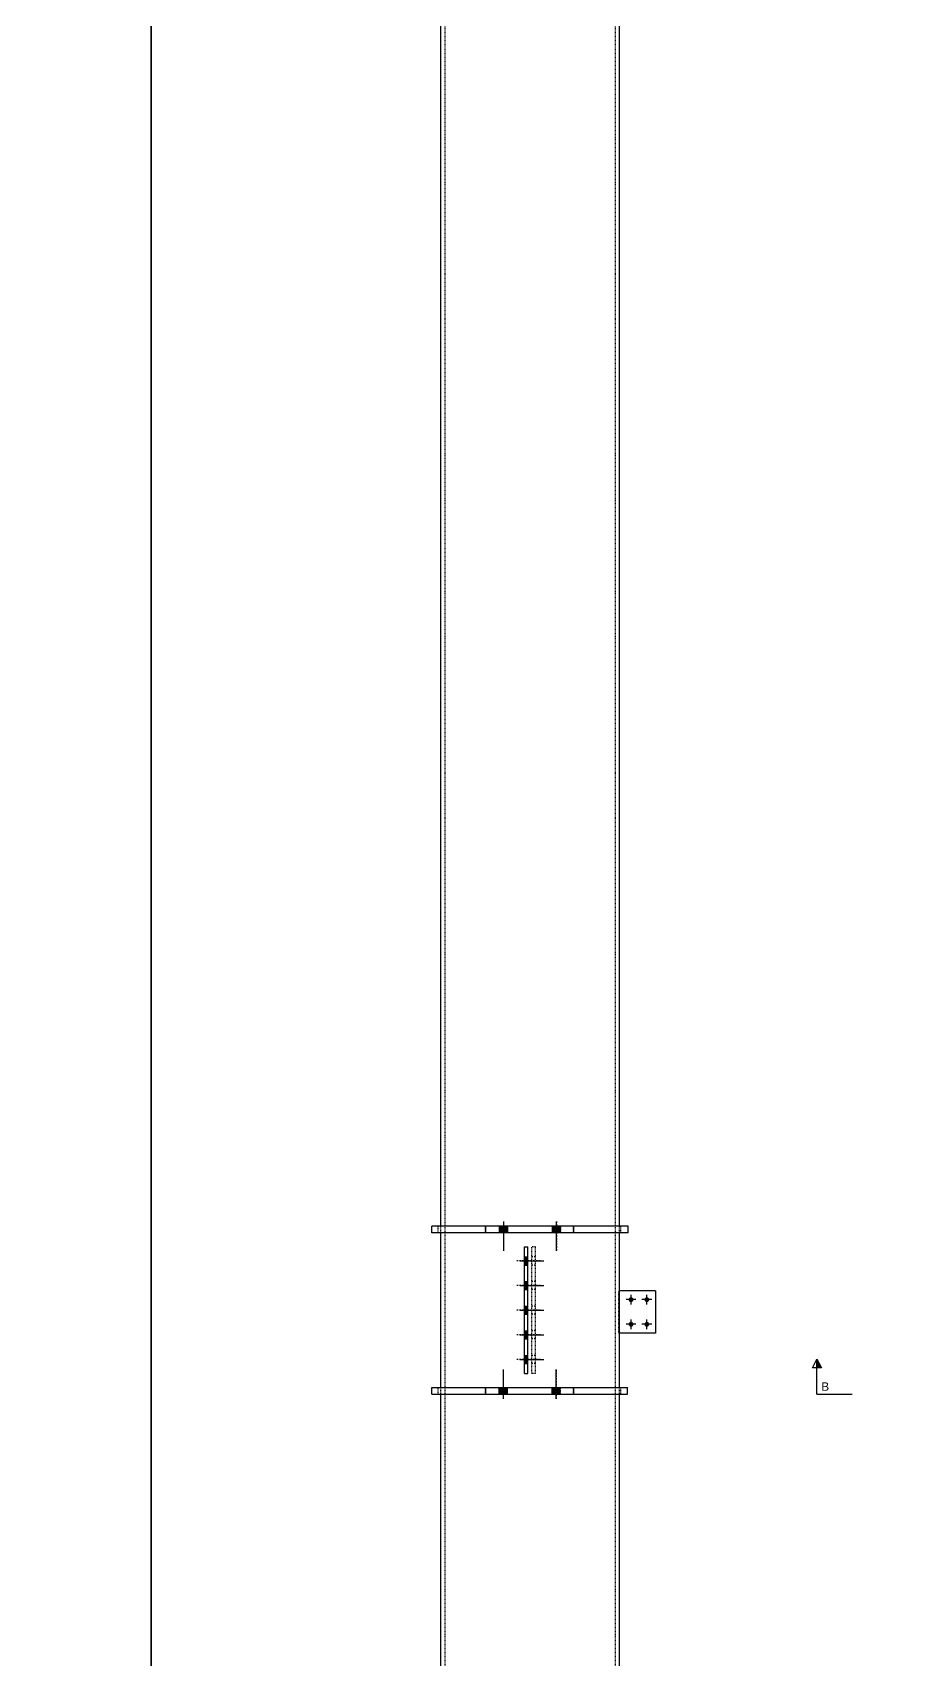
# Model space of a CAD drawing. Header units: millimetres. Extents: x 15962 to 71432, y 9666 to 72266.
# Drawn here: x 39309 to 41754, y 33175 to 37801 of the extents above; entities that cross this region are included whole.
import ezdxf

# ---------------------------------------------------------------- set-up
doc = ezdxf.new("R2010")
doc.units = ezdxf.units.MM
doc.header["$LTSCALE"] = 2
doc.linetypes.add('DXK_LINE_DOT1', pattern=[1.8814, 0.9407, -0.9407])
doc.linetypes.add('DXK_LINE_DOT2', pattern=[3.9198, 1.9599, -1.9599])
doc.styles.add('Arial', font='arial.ttf', dxfattribs={"height": 0.2})

msp = doc.modelspace()

# ---------------------------------------------------------------- hatches: boundary and pattern name
at = {"linetype": 'Continuous'}
for color, points in [(3, [(40659.1797, 34407.288), (40636.1797, 34407.288), (40636.1797, 34388.288), (40659.1797, 34388.288)]), (3, [(40659.1851, 34407.288), (40636.1851, 34407.288), (40636.1851, 34388.288), (40659.1851, 34388.288)]), (3, [(40659.1904, 34407.288), (40636.1904, 34407.288), (40636.1904, 34388.288), (40659.1904, 34388.288)]), (3, [(40659.1958, 34407.288), (40636.1958, 34407.288), (40636.1958, 34388.288), (40659.1958, 34388.288)]), (3, [(40659.2011, 34407.288), (40636.2011, 34407.288), (40636.2011, 34388.288), (40659.2011, 34388.288)]), (3, [(40659.2065, 34407.288), (40636.2065, 34407.288), (40636.2065, 34388.288), (40659.2065, 34388.288)]), (3, [(40659.2118, 34407.288), (40636.2118, 34407.288), (40636.2118, 34388.288), (40659.2118, 34388.288)]), (3, [(40659.2172, 34407.288), (40636.2172, 34407.288), (40636.2172, 34388.288), (40659.2172, 34388.288)]), (3, [(40659.2225, 34407.288), (40636.2225, 34407.288), (40636.2225, 34388.288), (40659.2225, 34388.288)]), (3, [(40659.2279, 34407.288), (40636.2279, 34407.288), (40636.2279, 34388.288), (40659.2279, 34388.288)]), (3, [(40809.1797, 34407.288), (40786.1797, 34407.288), (40786.1797, 34388.288), (40809.1797, 34388.288)]), (3, [(40809.1851, 34407.288), (40786.1851, 34407.288), (40786.1851, 34388.288), (40809.1851, 34388.288)]), (3, [(40809.1904, 34407.288), (40786.1904, 34407.288), (40786.1904, 34388.288), (40809.1904, 34388.288)]), (3, [(40809.1958, 34407.288), (40786.1958, 34407.288), (40786.1958, 34388.288), (40809.1958, 34388.288)]), (3, [(40809.2011, 34407.288), (40786.2011, 34407.288), (40786.2011, 34388.288), (40809.2011, 34388.288)]), (3, [(40809.2065, 34407.288), (40786.2065, 34407.288), (40786.2065, 34388.288), (40809.2065, 34388.288)]), (3, [(40809.2118, 34407.288), (40786.2118, 34407.288), (40786.2118, 34388.288), (40809.2118, 34388.288)]), (3, [(40809.2172, 34407.288), (40786.2172, 34407.288), (40786.2172, 34388.288), (40809.2172, 34388.288)]), (3, [(40809.2225, 34407.288), (40786.2225, 34407.288), (40786.2225, 34388.288), (40809.2225, 34388.288)]), (3, [(40809.2279, 34407.288), (40786.2279, 34407.288), (40786.2279, 34388.288), (40809.2279, 34388.288)]), (3, [(40707.5035, 34319.788), (40707.5035, 34296.788), (40717.5035, 34296.788), (40717.5035, 34319.788)]), (3, [(40707.5035, 34249.788), (40707.5035, 34226.788), (40717.5035, 34226.788), (40717.5035, 34249.788)]), (3, [(40707.5035, 34179.788), (40707.5035, 34156.788), (40717.5035, 34156.788), (40717.5035, 34179.788)]), (3, [(41003.7719, 34198.288, -1), (41017.7719, 34198.288, -1)]), (3, [(41048.7719, 34198.288, -1), (41062.7719, 34198.288, -1)]), (3, [(41003.7719, 34128.288, -1), (41017.7719, 34128.288, -1)]), (3, [(41048.7719, 34128.288, -1), (41062.7719, 34128.288, -1)]), (3, [(40707.5035, 34109.788), (40707.5035, 34086.788), (40717.5035, 34086.788), (40717.5035, 34109.788)]), (3, [(40707.5035, 34039.788), (40707.5035, 34016.788), (40717.5035, 34016.788), (40717.5035, 34039.788)]), (30, [(41551.9, 34004.2881), (41539.4, 34004.288), (41539.3999, 34029.288)]), (3, [(40636.1797, 33929.288), (40659.1797, 33929.288), (40659.1797, 33948.288), (40636.1797, 33948.288)]), (3, [(40636.1851, 33929.288), (40659.1851, 33929.288), (40659.1851, 33948.288), (40636.1851, 33948.288)]), (3, [(40636.1904, 33929.288), (40659.1904, 33929.288), (40659.1904, 33948.288), (40636.1904, 33948.288)]), (3, [(40636.1958, 33929.288), (40659.1958, 33929.288), (40659.1958, 33948.288), (40636.1958, 33948.288)]), (3, [(40636.2011, 33929.288), (40659.2011, 33929.288), (40659.2011, 33948.288), (40636.2011, 33948.288)]), (3, [(40636.2065, 33929.288), (40659.2065, 33929.288), (40659.2065, 33948.288), (40636.2065, 33948.288)]), (3, [(40636.2118, 33929.288), (40659.2118, 33929.288), (40659.2118, 33948.288), (40636.2118, 33948.288)]), (3, [(40636.2172, 33929.288), (40659.2172, 33929.288), (40659.2172, 33948.288), (40636.2172, 33948.288)]), (3, [(40636.2225, 33929.288), (40659.2225, 33929.288), (40659.2225, 33948.288), (40636.2225, 33948.288)]), (3, [(40636.2279, 33929.288), (40659.2279, 33929.288), (40659.2279, 33948.288), (40636.2279, 33948.288)]), (3, [(40786.1797, 33929.288), (40809.1797, 33929.288), (40809.1797, 33948.288), (40786.1797, 33948.288)]), (3, [(40786.1851, 33929.288), (40809.1851, 33929.288), (40809.1851, 33948.288), (40786.1851, 33948.288)]), (3, [(40786.1904, 33929.288), (40809.1904, 33929.288), (40809.1904, 33948.288), (40786.1904, 33948.288)]), (3, [(40786.1958, 33929.288), (40809.1958, 33929.288), (40809.1958, 33948.288), (40786.1958, 33948.288)]), (3, [(40786.2011, 33929.288), (40809.2011, 33929.288), (40809.2011, 33948.288), (40786.2011, 33948.288)]), (3, [(40786.2065, 33929.288), (40809.2065, 33929.288), (40809.2065, 33948.288), (40786.2065, 33948.288)]), (3, [(40786.2118, 33929.288), (40809.2118, 33929.288), (40809.2118, 33948.288), (40786.2118, 33948.288)]), (3, [(40786.2172, 33929.288), (40809.2172, 33929.288), (40809.2172, 33948.288), (40786.2172, 33948.288)]), (3, [(40786.2225, 33929.288), (40809.2225, 33929.288), (40809.2225, 33948.288), (40786.2225, 33948.288)]), (3, [(40786.2279, 33929.288), (40809.2279, 33929.288), (40809.2279, 33948.288), (40786.2279, 33948.288)])]:
    msp.add_hatch(color=color, dxfattribs=at).paths.add_polyline_path(points)

# ---------------------------------------------------------------- linework, layer by layer
at = {"color": 7, "linetype": 'DXK_LINE_DOT1'}
for p, q in [((40481.3459, 44138.288), (40481.3459, 28907.288)), ((40965.3459, 44138.288), (40965.3459, 28907.288)), ((40462.4601, 34388.288), (40462.4601, 34407.288)), ((40469.3459, 34407.288), (40469.3459, 34388.288)), ((40597.3467, 34388.288), (40597.3467, 34407.288)), ((40847.3467, 34388.288), (40847.3467, 34407.288)), ((40977.3459, 34407.288), (40977.3459, 34388.288)), ((40980.4601, 34407.288), (40980.4601, 34388.288)), ((40729.0959, 33988.288), (40729.0959, 34348.288)), ((40739.0959, 34348.288), (40729.0959, 34348.288)), ((40739.0959, 33988.288), (40739.0959, 34348.288)), ((40975.7719, 34103.288), (40975.7719, 34223.288)), ((40977.3459, 34223.288), (40975.7719, 34223.288)), ((40977.3459, 34103.288), (40975.7719, 34103.288)), ((40462.4601, 33929.288), (40462.4601, 33948.288)), ((40469.3459, 33948.288), (40469.3459, 33929.288)), ((40597.3467, 33929.288), (40597.3467, 33948.288)), ((40739.0959, 33988.288), (40729.0959, 33988.288)), ((40847.3467, 33929.288), (40847.3467, 33948.288)), ((40977.3459, 33948.288), (40977.3459, 33929.288)), ((40980.4601, 33948.288), (40980.4601, 33929.288))]:
    msp.add_line(p, q, dxfattribs=at)
at = {"color": 7, "linetype": 'Continuous'}
for p, q in [((40469.3459, 39379.288), (40469.3459, 34407.288)), ((40977.3459, 39379.288), (40977.3459, 34407.288)), ((40444.3459, 34388.288), (40444.3459, 34407.288)), ((41002.3459, 34407.288), (40444.3459, 34407.288)), ((41002.3459, 34388.288), (40444.3459, 34388.288)), ((40469.3459, 34388.288), (40469.3459, 33948.288)), ((40597.6797, 34388.288), (40597.6797, 34407.288)), ((40847.6797, 34388.288), (40847.6797, 34407.288)), ((40977.3459, 34388.288), (40977.3459, 33948.288)), ((41002.3459, 34388.288), (41002.3459, 34407.288)), ((40707.5035, 33988.288), (40707.5035, 34348.288)), ((40707.5035, 34348.288), (40717.5035, 34348.288)), ((40717.5035, 33988.288), (40717.5035, 34348.288)), ((41080.7719, 34223.288), (40977.3459, 34223.288)), ((41080.7719, 34223.288), (41080.7719, 34103.288)), ((41080.7719, 34103.288), (40977.3459, 34103.288)), ((40444.3459, 33929.288), (40444.3459, 33948.288)), ((40444.3459, 33948.288), (41001.0682, 33948.288)), ((40597.6797, 33929.288), (40597.6797, 33948.288)), ((40707.5035, 33988.288), (40717.5035, 33988.288)), ((40847.6797, 33929.288), (40847.6797, 33948.288)), ((41001.0682, 33929.288), (41001.0682, 33948.288)), ((40444.3459, 33929.288), (41001.0682, 33929.288)), ((40469.3459, 33929.288), (40469.3459, 28907.288)), ((40977.3459, 33929.288), (40977.3459, 28907.288))]:
    msp.add_line(p, q, dxfattribs=at)
at = {"color": 3, "linetype": 'Continuous'}
for p, q in [((40647.6797, 34420.488), (40647.6797, 34337.288)), ((40647.6851, 34420.488), (40647.6851, 34337.288)), ((40647.6904, 34420.488), (40647.6904, 34337.288)), ((40647.6958, 34420.488), (40647.6958, 34337.288)), ((40647.7011, 34420.488), (40647.7011, 34337.288)), ((40647.7065, 34420.488), (40647.7065, 34337.288)), ((40647.7118, 34420.488), (40647.7118, 34337.288)), ((40647.7172, 34420.488), (40647.7172, 34337.288)), ((40647.7225, 34420.488), (40647.7225, 34337.288)), ((40647.7279, 34420.488), (40647.7279, 34337.288)), ((40797.6797, 34420.488), (40797.6797, 34337.288)), ((40797.6851, 34420.488), (40797.6851, 34337.288)), ((40797.6904, 34420.488), (40797.6904, 34337.288)), ((40797.6958, 34420.488), (40797.6958, 34337.288)), ((40797.7011, 34420.488), (40797.7011, 34337.288)), ((40797.7065, 34420.488), (40797.7065, 34337.288)), ((40797.7118, 34420.488), (40797.7118, 34337.288)), ((40797.7172, 34420.488), (40797.7172, 34337.288)), ((40797.7225, 34420.488), (40797.7225, 34337.288)), ((40797.7279, 34420.488), (40797.7279, 34337.288)), ((40636.1797, 34407.288), (40636.1797, 34388.288)), ((40636.1851, 34407.288), (40636.1851, 34388.288)), ((40636.1904, 34407.288), (40636.1904, 34388.288)), ((40636.1958, 34407.288), (40636.1958, 34388.288)), ((40636.2011, 34407.288), (40636.2011, 34388.288)), ((40636.2065, 34407.288), (40636.2065, 34388.288)), ((40636.2118, 34407.288), (40636.2118, 34388.288)), ((40636.2172, 34407.288), (40636.2172, 34388.288)), ((40636.2225, 34407.288), (40636.2225, 34388.288)), ((40636.2279, 34407.288), (40636.2279, 34388.288)), ((40659.1797, 34407.288), (40659.1797, 34388.288)), ((40659.1851, 34407.288), (40659.1851, 34388.288)), ((40659.1904, 34407.288), (40659.1904, 34388.288)), ((40659.1958, 34407.288), (40659.1958, 34388.288)), ((40659.2011, 34407.288), (40659.2011, 34388.288)), ((40659.2065, 34407.288), (40659.2065, 34388.288)), ((40659.2118, 34407.288), (40659.2118, 34388.288)), ((40659.2172, 34407.288), (40659.2172, 34388.288)), ((40659.2225, 34407.288), (40659.2225, 34388.288)), ((40659.2279, 34407.288), (40659.2279, 34388.288)), ((40786.1797, 34407.288), (40786.1797, 34388.288)), ((40786.1851, 34407.288), (40786.1851, 34388.288)), ((40786.1904, 34407.288), (40786.1904, 34388.288)), ((40786.1958, 34407.288), (40786.1958, 34388.288)), ((40786.2011, 34407.288), (40786.2011, 34388.288)), ((40786.2065, 34407.288), (40786.2065, 34388.288)), ((40786.2118, 34407.288), (40786.2118, 34388.288)), ((40786.2172, 34407.288), (40786.2172, 34388.288)), ((40786.2225, 34407.288), (40786.2225, 34388.288)), ((40786.2279, 34407.288), (40786.2279, 34388.288)), ((40809.1797, 34407.288), (40809.1797, 34388.288)), ((40809.1851, 34407.288), (40809.1851, 34388.288)), ((40809.1904, 34407.288), (40809.1904, 34388.288)), ((40809.1958, 34407.288), (40809.1958, 34388.288)), ((40809.2011, 34407.288), (40809.2011, 34388.288)), ((40809.2065, 34407.288), (40809.2065, 34388.288)), ((40809.2118, 34407.288), (40809.2118, 34388.288)), ((40809.2172, 34407.288), (40809.2172, 34388.288)), ((40809.2225, 34407.288), (40809.2225, 34388.288)), ((40809.2279, 34407.288), (40809.2279, 34388.288)), ((40707.5035, 34319.788), (40717.5035, 34319.788)), ((40694.3035, 34308.288), (40762.5035, 34308.288)), ((40707.5035, 34296.788), (40717.5035, 34296.788)), ((40694.3035, 34238.288), (40762.5035, 34238.288)), ((40707.5035, 34249.788), (40717.5035, 34249.788)), ((40707.5035, 34226.788), (40717.5035, 34226.788)), ((40707.5035, 34179.788), (40717.5035, 34179.788)), ((41024.7719, 34198.288), (40996.7719, 34198.288)), ((41010.7719, 34184.288), (41010.7719, 34212.288)), ((41069.7719, 34198.288), (41041.7719, 34198.288)), ((41055.7719, 34184.288), (41055.7719, 34212.288)), ((40694.3035, 34168.288), (40762.5035, 34168.288)), ((40707.5035, 34156.788), (40717.5035, 34156.788)), ((41010.7719, 34114.288), (41010.7719, 34142.288)), ((41055.7719, 34114.288), (41055.7719, 34142.288)), ((40694.3035, 34098.288), (40762.5035, 34098.288)), ((40707.5035, 34109.788), (40717.5035, 34109.788)), ((40707.5035, 34086.788), (40717.5035, 34086.788)), ((41024.7719, 34128.288), (40996.7719, 34128.288)), ((41069.7719, 34128.288), (41041.7719, 34128.288)), ((40647.6797, 33916.088), (40647.6797, 33999.288)), ((40647.6851, 33916.088), (40647.6851, 33999.288)), ((40647.6904, 33916.088), (40647.6904, 33999.288)), ((40647.6958, 33916.088), (40647.6958, 33999.288)), ((40647.7011, 33916.088), (40647.7011, 33999.288)), ((40647.7065, 33916.088), (40647.7065, 33999.288)), ((40647.7118, 33916.088), (40647.7118, 33999.288)), ((40647.7172, 33916.088), (40647.7172, 33999.288)), ((40647.7225, 33916.088), (40647.7225, 33999.288)), ((40647.7279, 33916.088), (40647.7279, 33999.288)), ((40694.3035, 34028.288), (40762.5035, 34028.288)), ((40707.5035, 34039.788), (40717.5035, 34039.788)), ((40707.5035, 34016.788), (40717.5035, 34016.788)), ((40797.6797, 33916.088), (40797.6797, 33999.288)), ((40797.6851, 33916.088), (40797.6851, 33999.288)), ((40797.6904, 33916.088), (40797.6904, 33999.288)), ((40797.6958, 33916.088), (40797.6958, 33999.288)), ((40797.7011, 33916.088), (40797.7011, 33999.288)), ((40797.7065, 33916.088), (40797.7065, 33999.288)), ((40797.7118, 33916.088), (40797.7118, 33999.288)), ((40797.7172, 33916.088), (40797.7172, 33999.288)), ((40797.7225, 33916.088), (40797.7225, 33999.288)), ((40797.7279, 33916.088), (40797.7279, 33999.288)), ((40636.1797, 33929.288), (40636.1797, 33948.288)), ((40636.1851, 33929.288), (40636.1851, 33948.288)), ((40636.1904, 33929.288), (40636.1904, 33948.288)), ((40636.1958, 33929.288), (40636.1958, 33948.288)), ((40636.2011, 33929.288), (40636.2011, 33948.288)), ((40636.2065, 33929.288), (40636.2065, 33948.288)), ((40636.2118, 33929.288), (40636.2118, 33948.288)), ((40636.2172, 33929.288), (40636.2172, 33948.288)), ((40636.2225, 33929.288), (40636.2225, 33948.288)), ((40636.2279, 33929.288), (40636.2279, 33948.288)), ((40659.1797, 33929.288), (40659.1797, 33948.288)), ((40659.1851, 33929.288), (40659.1851, 33948.288)), ((40659.1904, 33929.288), (40659.1904, 33948.288)), ((40659.1958, 33929.288), (40659.1958, 33948.288)), ((40659.2011, 33929.288), (40659.2011, 33948.288)), ((40659.2065, 33929.288), (40659.2065, 33948.288)), ((40659.2118, 33929.288), (40659.2118, 33948.288)), ((40659.2172, 33929.288), (40659.2172, 33948.288)), ((40659.2225, 33929.288), (40659.2225, 33948.288)), ((40659.2279, 33929.288), (40659.2279, 33948.288)), ((40786.1797, 33929.288), (40786.1797, 33948.288)), ((40786.1851, 33929.288), (40786.1851, 33948.288)), ((40786.1904, 33929.288), (40786.1904, 33948.288)), ((40786.1958, 33929.288), (40786.1958, 33948.288)), ((40786.2011, 33929.288), (40786.2011, 33948.288)), ((40786.2065, 33929.288), (40786.2065, 33948.288)), ((40786.2118, 33929.288), (40786.2118, 33948.288)), ((40786.2172, 33929.288), (40786.2172, 33948.288)), ((40786.2225, 33929.288), (40786.2225, 33948.288)), ((40786.2279, 33929.288), (40786.2279, 33948.288)), ((40809.1797, 33929.288), (40809.1797, 33948.288)), ((40809.1851, 33929.288), (40809.1851, 33948.288)), ((40809.1904, 33929.288), (40809.1904, 33948.288)), ((40809.1958, 33929.288), (40809.1958, 33948.288)), ((40809.2011, 33929.288), (40809.2011, 33948.288)), ((40809.2065, 33929.288), (40809.2065, 33948.288)), ((40809.2118, 33929.288), (40809.2118, 33948.288)), ((40809.2172, 33929.288), (40809.2172, 33948.288)), ((40809.2225, 33929.288), (40809.2225, 33948.288)), ((40809.2279, 33929.288), (40809.2279, 33948.288))]:
    msp.add_line(p, q, dxfattribs=at)
at = {"color": 3, "linetype": 'DXK_LINE_DOT2'}
for p, q in [((40648.3459, 34420.488), (40648.3459, 34337.288)), ((40648.3459, 34420.488), (40648.3459, 34337.288)), ((40648.3459, 34420.488), (40648.3459, 34337.288)), ((40648.3459, 34420.488), (40648.3459, 34337.288)), ((40648.3459, 34420.488), (40648.3459, 34337.288)), ((40648.3459, 34420.488), (40648.3459, 34337.288)), ((40648.3459, 34420.488), (40648.3459, 34337.288)), ((40648.3459, 34420.488), (40648.3459, 34337.288)), ((40648.3459, 34420.488), (40648.3459, 34337.288)), ((40648.3459, 34420.488), (40648.3459, 34337.288)), ((40798.3459, 34420.488), (40798.3459, 34337.288)), ((40798.3459, 34420.488), (40798.3459, 34337.288)), ((40798.3459, 34420.488), (40798.3459, 34337.288)), ((40798.3459, 34420.488), (40798.3459, 34337.288)), ((40798.3459, 34420.488), (40798.3459, 34337.288)), ((40798.3459, 34420.488), (40798.3459, 34337.288)), ((40798.3459, 34420.488), (40798.3459, 34337.288)), ((40798.3459, 34420.488), (40798.3459, 34337.288)), ((40798.3459, 34420.488), (40798.3459, 34337.288)), ((40798.3459, 34420.488), (40798.3459, 34337.288)), ((40636.8459, 34407.288), (40636.8459, 34388.288)), ((40636.8459, 34407.288), (40636.8459, 34388.288)), ((40636.8459, 34407.288), (40636.8459, 34388.288)), ((40636.8459, 34407.288), (40636.8459, 34388.288)), ((40636.8459, 34407.288), (40636.8459, 34388.288)), ((40636.8459, 34407.288), (40636.8459, 34388.288)), ((40636.8459, 34407.288), (40636.8459, 34388.288)), ((40636.8459, 34407.288), (40636.8459, 34388.288)), ((40636.8459, 34407.288), (40636.8459, 34388.288)), ((40636.8459, 34407.288), (40636.8459, 34388.288)), ((40659.8459, 34407.288), (40659.8459, 34388.288)), ((40659.8459, 34407.288), (40659.8459, 34388.288)), ((40659.8459, 34407.288), (40659.8459, 34388.288)), ((40659.8459, 34407.288), (40659.8459, 34388.288)), ((40659.8459, 34407.288), (40659.8459, 34388.288)), ((40659.8459, 34407.288), (40659.8459, 34388.288)), ((40659.8459, 34407.288), (40659.8459, 34388.288)), ((40659.8459, 34407.288), (40659.8459, 34388.288)), ((40659.8459, 34407.288), (40659.8459, 34388.288)), ((40659.8459, 34407.288), (40659.8459, 34388.288)), ((40786.8459, 34407.288), (40786.8459, 34388.288)), ((40786.8459, 34407.288), (40786.8459, 34388.288)), ((40786.8459, 34407.288), (40786.8459, 34388.288)), ((40786.8459, 34407.288), (40786.8459, 34388.288)), ((40786.8459, 34407.288), (40786.8459, 34388.288)), ((40786.8459, 34407.288), (40786.8459, 34388.288)), ((40786.8459, 34407.288), (40786.8459, 34388.288)), ((40786.8459, 34407.288), (40786.8459, 34388.288)), ((40786.8459, 34407.288), (40786.8459, 34388.288)), ((40786.8459, 34407.288), (40786.8459, 34388.288)), ((40809.8459, 34407.288), (40809.8459, 34388.288)), ((40809.8459, 34407.288), (40809.8459, 34388.288)), ((40809.8459, 34407.288), (40809.8459, 34388.288)), ((40809.8459, 34407.288), (40809.8459, 34388.288)), ((40809.8459, 34407.288), (40809.8459, 34388.288)), ((40809.8459, 34407.288), (40809.8459, 34388.288)), ((40809.8459, 34407.288), (40809.8459, 34388.288)), ((40809.8459, 34407.288), (40809.8459, 34388.288)), ((40809.8459, 34407.288), (40809.8459, 34388.288)), ((40809.8459, 34407.288), (40809.8459, 34388.288)), ((40739.0959, 34319.788), (40729.0959, 34319.788)), ((40752.2959, 34308.288), (40684.0959, 34308.288)), ((40739.0959, 34296.788), (40729.0959, 34296.788)), ((40752.2959, 34238.288), (40684.0959, 34238.288)), ((40739.0959, 34249.788), (40729.0959, 34249.788)), ((40739.0959, 34226.788), (40729.0959, 34226.788)), ((40739.0959, 34179.788), (40729.0959, 34179.788)), ((40752.2959, 34168.288), (40684.0959, 34168.288)), ((40739.0959, 34156.788), (40729.0959, 34156.788)), ((40752.2959, 34098.288), (40684.0959, 34098.288)), ((40739.0959, 34109.788), (40729.0959, 34109.788)), ((40739.0959, 34086.788), (40729.0959, 34086.788)), ((40648.3459, 33916.088), (40648.3459, 33999.288)), ((40648.3459, 33916.088), (40648.3459, 33999.288)), ((40648.3459, 33916.088), (40648.3459, 33999.288)), ((40648.3459, 33916.088), (40648.3459, 33999.288)), ((40648.3459, 33916.088), (40648.3459, 33999.288)), ((40648.3459, 33916.088), (40648.3459, 33999.288)), ((40648.3459, 33916.088), (40648.3459, 33999.288)), ((40648.3459, 33916.088), (40648.3459, 33999.288)), ((40648.3459, 33916.088), (40648.3459, 33999.288)), ((40648.3459, 33916.088), (40648.3459, 33999.288)), ((40752.2959, 34028.288), (40684.0959, 34028.288)), ((40739.0959, 34039.788), (40729.0959, 34039.788)), ((40739.0959, 34016.788), (40729.0959, 34016.788)), ((40798.3459, 33916.088), (40798.3459, 33999.288)), ((40798.3459, 33916.088), (40798.3459, 33999.288)), ((40798.3459, 33916.088), (40798.3459, 33999.288)), ((40798.3459, 33916.088), (40798.3459, 33999.288)), ((40798.3459, 33916.088), (40798.3459, 33999.288)), ((40798.3459, 33916.088), (40798.3459, 33999.288)), ((40798.3459, 33916.088), (40798.3459, 33999.288)), ((40798.3459, 33916.088), (40798.3459, 33999.288)), ((40798.3459, 33916.088), (40798.3459, 33999.288)), ((40798.3459, 33916.088), (40798.3459, 33999.288)), ((40636.8459, 33929.288), (40636.8459, 33948.288)), ((40636.8459, 33929.288), (40636.8459, 33948.288)), ((40636.8459, 33929.288), (40636.8459, 33948.288)), ((40636.8459, 33929.288), (40636.8459, 33948.288)), ((40636.8459, 33929.288), (40636.8459, 33948.288)), ((40636.8459, 33929.288), (40636.8459, 33948.288)), ((40636.8459, 33929.288), (40636.8459, 33948.288)), ((40636.8459, 33929.288), (40636.8459, 33948.288)), ((40636.8459, 33929.288), (40636.8459, 33948.288)), ((40636.8459, 33929.288), (40636.8459, 33948.288)), ((40659.8459, 33929.288), (40659.8459, 33948.288)), ((40659.8459, 33929.288), (40659.8459, 33948.288)), ((40659.8459, 33929.288), (40659.8459, 33948.288)), ((40659.8459, 33929.288), (40659.8459, 33948.288)), ((40659.8459, 33929.288), (40659.8459, 33948.288)), ((40659.8459, 33929.288), (40659.8459, 33948.288)), ((40659.8459, 33929.288), (40659.8459, 33948.288)), ((40659.8459, 33929.288), (40659.8459, 33948.288)), ((40659.8459, 33929.288), (40659.8459, 33948.288)), ((40659.8459, 33929.288), (40659.8459, 33948.288)), ((40786.8459, 33929.288), (40786.8459, 33948.288)), ((40786.8459, 33929.288), (40786.8459, 33948.288)), ((40786.8459, 33929.288), (40786.8459, 33948.288)), ((40786.8459, 33929.288), (40786.8459, 33948.288)), ((40786.8459, 33929.288), (40786.8459, 33948.288)), ((40786.8459, 33929.288), (40786.8459, 33948.288)), ((40786.8459, 33929.288), (40786.8459, 33948.288)), ((40786.8459, 33929.288), (40786.8459, 33948.288)), ((40786.8459, 33929.288), (40786.8459, 33948.288)), ((40786.8459, 33929.288), (40786.8459, 33948.288)), ((40809.8459, 33929.288), (40809.8459, 33948.288)), ((40809.8459, 33929.288), (40809.8459, 33948.288)), ((40809.8459, 33929.288), (40809.8459, 33948.288)), ((40809.8459, 33929.288), (40809.8459, 33948.288)), ((40809.8459, 33929.288), (40809.8459, 33948.288)), ((40809.8459, 33929.288), (40809.8459, 33948.288)), ((40809.8459, 33929.288), (40809.8459, 33948.288)), ((40809.8459, 33929.288), (40809.8459, 33948.288)), ((40809.8459, 33929.288), (40809.8459, 33948.288)), ((40809.8459, 33929.288), (40809.8459, 33948.288))]:
    msp.add_line(p, q, dxfattribs=at)
at = {"color": 30, "linetype": 'Continuous'}
for p, q in [((41526.9, 34004.288), (41539.3999, 34029.288)), ((41551.9, 34004.2881), (41526.9, 34004.288)), ((41539.3999, 34029.288), (41551.9, 34004.2881))]:
    msp.add_line(p, q, dxfattribs=at)
for points in [[(30654.4032, 47050.6489), (39646.1348, 47050.6489), (39646.1348, 28358.4557), (30654.4032, 28358.4557)], [(39646.1348, 47050.6489), (48637.8663, 47050.6489), (48637.8663, 28358.4557), (39646.1348, 28358.4557)]]:
    msp.add_lwpolyline(points, close=True)

# ---------------------------------------------------------------- next in the draw order: wipeouts: each hides what was drawn before it
at = {"color": 0, "linetype": 'Continuous'}
msp.add_wipeout([(41574.1167, 33939.288), (41574.1167, 33964.288), (41551.8999, 33964.288), (41551.8999, 33939.288)], dxfattribs=at)

# ---------------------------------------------------------------- next in the draw order: linework, layer by layer
at = {"color": 2, "linetype": 'Continuous'}
for q in [(41539.3999, 34029.288), (41639.3999, 33929.288)]:
    msp.add_line((41539.3999, 33929.288), q, dxfattribs=at)

# ---------------------------------------------------------------- next in the draw order: texts
at = {"color": 96, "linetype": 'Continuous', "style": 'Arial'}
msp.add_text('B', height=23.877, dxfattribs=at).set_placement((41551.8999, 33939.288))

doc.saveas('drawing.dxf')
